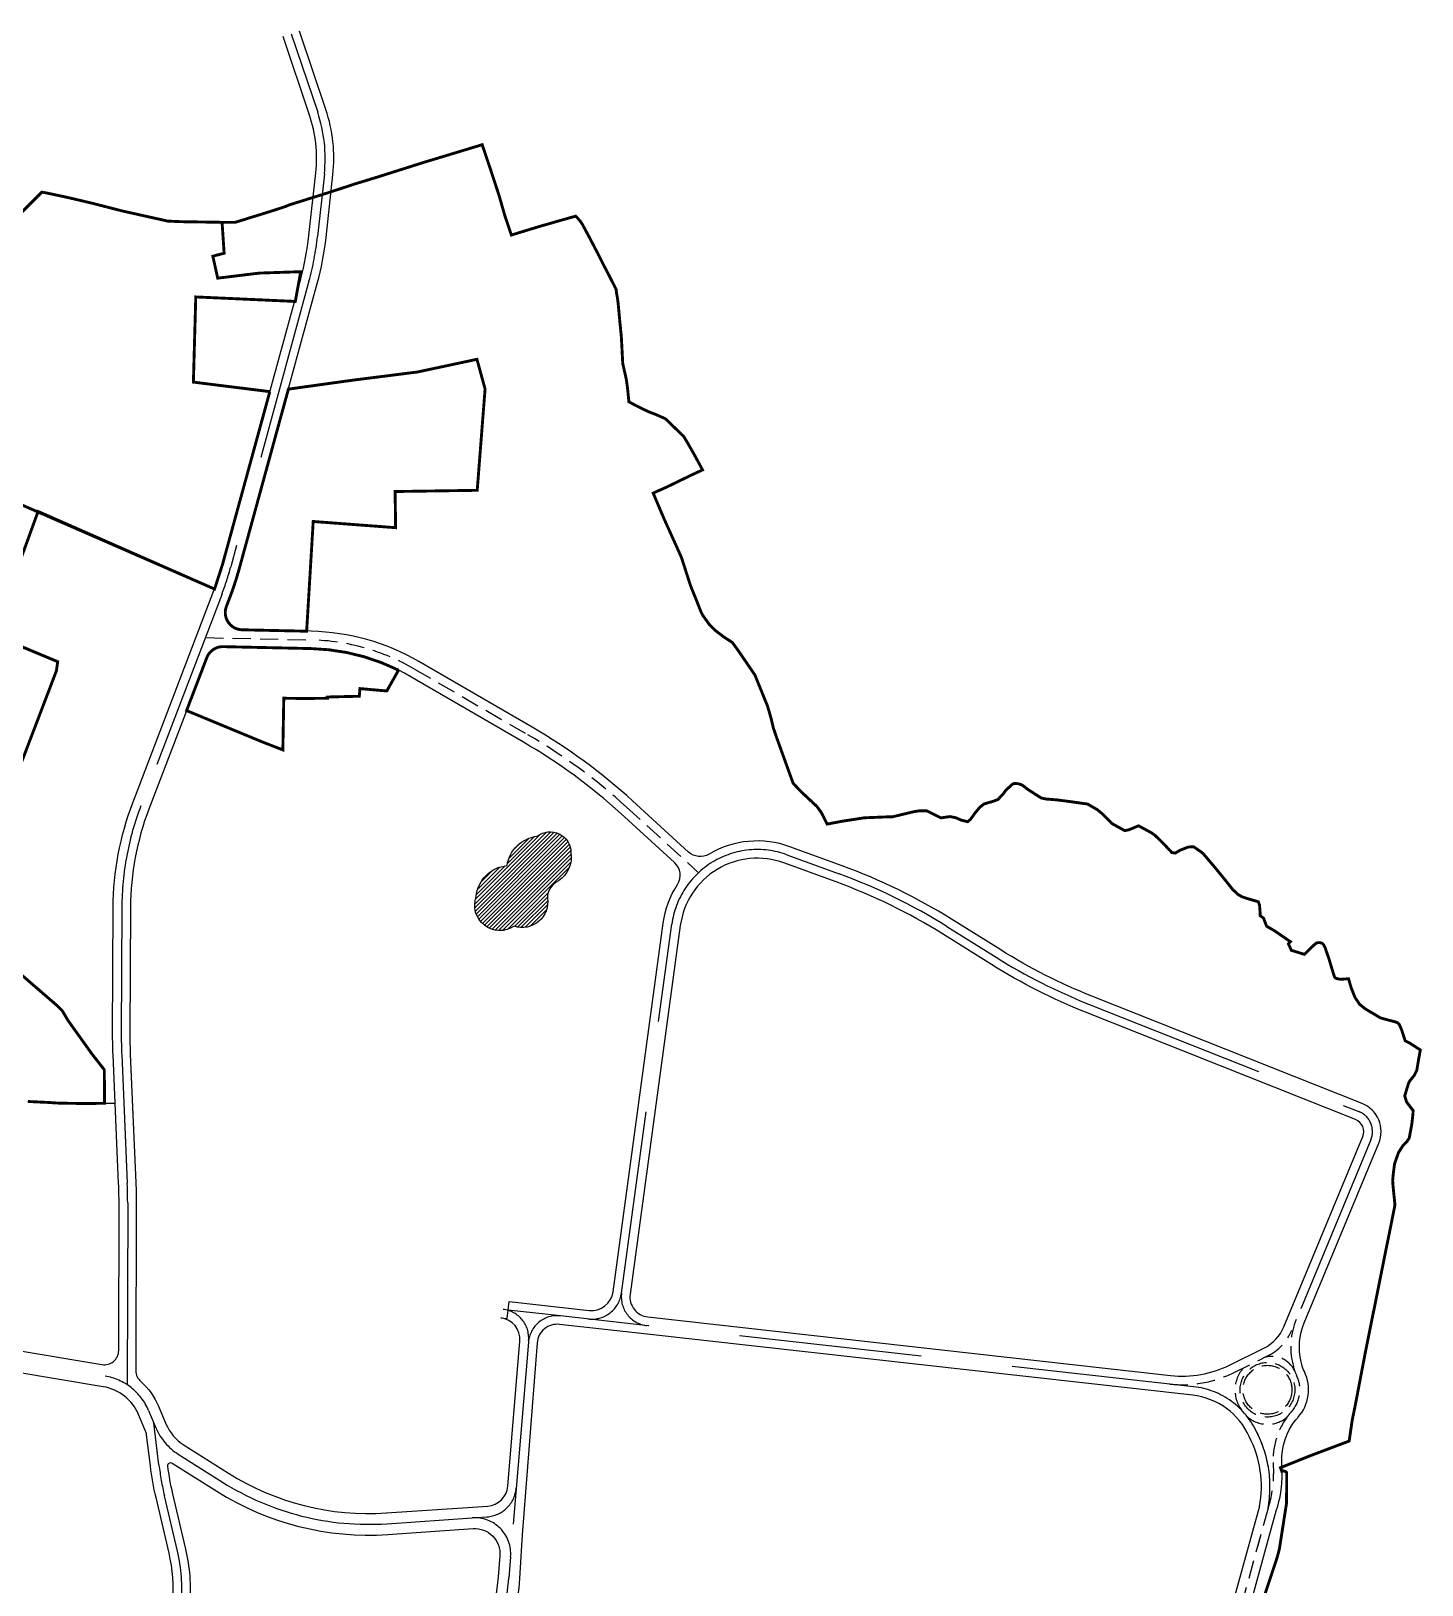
# Model space of a CAD drawing. Header units: millimetres. Extents: x -22696 to 333987, y -7117 to 2643871.
# Drawn here: x 332955 to 333922, y 2642791 to 2643871 of the extents above; entities that cross this region are included whole.
import ezdxf

# ---------------------------------------------------------------- set-up
doc = ezdxf.new("R2010")
doc.units = ezdxf.units.MM
doc.linetypes.add('DASHED', pattern=[19.049999999999997, 12.7, -6.35])
doc.layers.add('Boundary', color=8, linetype='Continuous', lineweight=50)
for name, color, linetype in [('l-retention pond', 8, 'Continuous'), ('Prop ROW', 8, 'Continuous'), ('Road Centerline', 8, 'DASHED'), ('ROW', 8, 'Continuous')]:
    doc.layers.add(name, color=color, linetype=linetype)

msp = doc.modelspace()

# ---------------------------------------------------------------- hatches: boundary and pattern name
at = {"layer": 'l-retention pond'}
h = msp.add_hatch(dxfattribs=at)
h.set_pattern_fill('ANSI31', color=8, scale=0.6)
h.set_pattern_definition([(45, (0, 0), (-1.347038418160373, 1.347038418160373), [])])
edge = h.paths.add_edge_path()
edge.add_arc((333280.8780824746, 2643263.582559638), 17.63521739242364, 159.9252997793816, 303.78109076205664, ccw=False)
edge.add_arc((333287.985911095, 2643267.470376213), 23.77046824708166, 95.46045918426728, 174.7733646345335, ccw=False)
edge.add_arc((333309.7244411875, 2643287.456916018), 24.2803907981379, 96.99200700291158, 171.2919102058819, ccw=False)
edge.add_arc((333315.6346116257, 2643300.022626698), 14.54781379136905, 0.41641873765979653, 127.54814848588481, ccw=False)
edge.add_arc((333310.0292405062, 2643297.238868978), 20.35889288696504, -55.36371098000501, 8.159402740496091, ccw=False)
edge.add_arc((333327.0326510025, 2643268.426226593), 13.22858988411478, 114.2447632395408, 179.2374510659333)
edge.add_arc((333296.0897524984, 2643265.995406776), 17.90625670555957, -107.57247551495078, 8.371128897695712, ccw=False)

# ---------------------------------------------------------------- linework, layer by layer
msp.add_lwpolyline([(333006.03, 2643125.972), (333013.3475321817, 2643126.115813497)])
at = {"layer": 'Boundary'}
for points in [[(333811.708, 2642782.452, 2, 2, 0), (333821.047, 2642810.496, 2, 2, 0), (333822.561, 2642816.274, 2, 2, 0), (333827.52, 2642848.078, 2, 2, 0), (333827.637, 2642869.25, 2, 2, 0), (333826.946, 2642869.956, 2, 2, 0), (333825.14, 2642870.511, 2, 2, 0), (333824.195, 2642870.182, 2, 2, 0), (333823.263, 2642872.666, 2, 2, 0), (333843.952, 2642880.98, 2, 2, 0), (333854.326, 2642884.886, 2, 2, 0), (333871.029, 2642891.19, 2, 2, 0), (333873.274, 2642906.396, 2, 2, 0), (333874.976, 2642914.472, 2, 2, 0), (333882.025, 2642951.457, 2, 2, 0), (333894.431, 2643013.269, 2, 2, 0), (333901.815, 2643049.89, 2, 2, 0), (333902.873, 2643055.234, 2, 2, 0), (333901.481, 2643069.093, 2, 2, 0), (333901.272, 2643072.252, 2, 2, 0), (333901.826, 2643078.028, 2, 2, 0), (333902.626, 2643083.981, 2, 2, 0), (333905.362, 2643091.787, 2, 2, 0), (333908.453, 2643096.534, 2, 2, 0), (333910.951, 2643099.025, 2, 2, 0), (333912.781, 2643101.734, 2, 2, 0), (333914.589, 2643111.41, 2, 2, 0), (333915.436, 2643119.231, 2, 2, 0), (333915.468, 2643120.957, 2, 2, 0), (333914.124, 2643122.652, 2, 2, 0), (333910.882, 2643126.936, 2, 2, 0), (333909.67, 2643131.154, 2, 2, 0), (333912.339, 2643139.913, 2, 2, 0), (333913.037, 2643141.297, 2, 2, 0), (333916.163, 2643145.147, 2, 2, 0), (333916.163, 2643145.147, 2, 2, 0), (333918.048, 2643148.936, 2, 2, 0), (333919.251, 2643156.095, 2, 2, 0), (333920.509, 2643163.015, 2, 2, 0), (333913.058, 2643167.799, 2, 2, 0), (333909.969, 2643169.363, 2, 2, 0), (333907.52, 2643176.928, 2, 2, 0), (333905.961, 2643180.6, 2, 2, 0), (333904.514, 2643181.991, 2, 2, 0), (333902.622, 2643182.658, 2, 2, 0), (333897.223, 2643184.049, 2, 2, 0), (333892.7, 2643185.334, 2, 2, 0), (333888.019, 2643188.118, 2, 2, 0), (333884.588, 2643190.158, 2, 2, 0), (333882.367, 2643191.458, 2, 2, 0), (333878.287, 2643194.722, 2, 2, 0), (333875.042, 2643199.615, 2, 2, 0), (333872.398, 2643206.243, 2, 2, 0), (333870.632, 2643212.475, 2, 2, 0), (333864.872, 2643212.089, 2, 2, 0), (333861.873, 2643212.749, 2, 2, 0), (333860.937, 2643213.656, 2, 2, 0), (333860.47, 2643214.811, 2, 2, 0), (333856.998, 2643226.296, 2, 2, 0), (333855.356, 2643231.062, 2, 2, 0), (333854.193, 2643234.365, 2, 2, 0), (333853.505, 2643235.739, 2, 2, 0), (333852.818, 2643236.637, 2, 2, 0), (333852.157, 2643237.192, 2, 2, 0), (333851.311, 2643237.456, 2, 2, 0), (333850.069, 2643237.615, 2, 2, 0), (333848.8, 2643237.535, 2, 2, 0), (333848.059, 2643237.113, 2, 2, 0), (333846.433, 2643235.77, 2, 2, 0), (333839.891, 2643229.445, 2, 2, 0), (333830.851, 2643232.243, 2, 2, 0), (333828.819, 2643236.759, 2, 2, 0), (333830.176, 2643238.251, 2, 2, 0), (333818.89, 2643245.995, 2, 2, 0), (333813.646, 2643249.016, 2, 2, 0), (333811.538, 2643254.546, 2, 2, 0), (333809.195, 2643256.331, 2, 2, 0), (333809.158, 2643258.449, 2, 2, 0), (333808.738, 2643263.694, 2, 2, 0), (333807.853, 2643266.032, 2, 2, 0), (333801.262, 2643267.914, 2, 2, 0), (333796.582, 2643269.451, 2, 2, 0), (333793.822, 2643271.043, 2, 2, 0), (333790.008, 2643274.613, 2, 2, 0), (333784.478, 2643281.606, 2, 2, 0), (333776.891, 2643290.842, 2, 2, 0), (333769.255, 2643299.821, 2, 2, 0), (333763.052, 2643304.126, 2, 2, 0), (333759.316, 2643304.071, 2, 2, 0), (333753.465, 2643301.768, 2, 2, 0), (333750.129, 2643299.829, 2, 2, 0), (333747.85, 2643300.141, 2, 2, 0), (333741.778, 2643306.615, 2, 2, 0), (333736.116, 2643312.111, 2, 2, 0), (333733.671, 2643313.866, 2, 2, 0), (333724.648, 2643318.785, 2, 2, 0), (333718.048, 2643316.015, 2, 2, 0), (333715.045, 2643315.421, 2, 2, 0), (333706.26, 2643320.283, 2, 2, 0), (333699.771, 2643326.898, 2, 2, 0), (333696.124, 2643329.875, 2, 2, 0), (333689.199, 2643333.921, 2, 2, 0), (333685.875, 2643334.342, 2, 2, 0), (333676.323, 2643335.699, 2, 2, 0), (333667.982, 2643336.765, 2, 2, 0), (333660.735, 2643337.359, 2, 2, 0), (333657.052, 2643338.071, 2, 2, 0), (333650.324, 2643342.373, 2, 2, 0), (333647.256, 2643344.387, 2, 2, 0), (333643.959, 2643346.996, 2, 2, 0), (333641.486, 2643347.957, 2, 2, 0), (333638.692, 2643348.278, 2, 2, 0), (333637.251, 2643347.875, 2, 2, 0), (333635.579, 2643346.348, 2, 2, 0), (333632.535, 2643343.651, 2, 2, 0), (333630.489, 2643340.847, 2, 2, 0), (333630.489, 2643340.847, 2, 2, 0), (333626.849, 2643336.992, 2, 2, 0), (333623.318, 2643335.72, 2, 2, 0), (333617.286, 2643333.965, 2, 2, 0), (333614.302, 2643331.602, 2, 2, 0), (333610.806, 2643327.43, 2, 2, 0), (333607.984, 2643323.364, 2, 2, 0), (333605.81, 2643321.591, 2, 2, 0), (333601.578, 2643322.66, 2, 2, 0), (333597.556, 2643324.407, 2, 2, 0), (333593.6, 2643325.181, 2, 2, 0), (333587.215, 2643324.287, 2, 2, 0), (333577.586, 2643329.155, 2, 2, 0), (333572.524, 2643329.241, 2, 2, 0), (333568.435, 2643328.571, 2, 2, 0), (333553.659, 2643325.039, 2, 2, 0), (333551.793, 2643325.052, 2, 2, 0), (333538.434, 2643324.511, 2, 2, 0), (333533.982, 2643324.326, 2, 2, 0), (333527.995, 2643323.383, 2, 2, 0), (333522.62, 2643322.57, 2, 2, 0), (333518.04, 2643321.822, 2, 2, 0), (333508.258, 2643319.973, 2, 2, 0), (333504.098, 2643328.074, 2, 2, 0), (333501.115, 2643332.182, 2, 2, 0), (333489.716, 2643342.865, 2, 2, 0), (333484.563, 2643348.362, 2, 2, 0), (333472.997, 2643380.396, 2, 2, 0), (333470.848, 2643386.694, 2, 2, 0), (333469.238, 2643393.526, 2, 2, 0), (333466.732, 2643402.143, 2, 2, 0), (333465.053, 2643406.207, 2, 2, 0), (333458.016, 2643423.558, 2, 2, 0), (333446.584, 2643440.31, 2, 2, 0), (333442.456, 2643446.058, 2, 2, 0), (333435.991, 2643450.319, 2, 2, 0), (333430.76, 2643454.332, 2, 2, 0), (333429.427, 2643455.488, 2, 2, 0), (333427.709, 2643457.226, 2, 2, 0), (333426.044, 2643459.091, 2, 2, 0), (333421.652, 2643465.202, 2, 2, 0), (333420.567, 2643467.443, 2, 2, 0), (333419.316, 2643470.546, 2, 2, 0), (333417.485, 2643475.244, 2, 2, 0), (333413.36, 2643485.395, 2, 2, 0), (333406.921, 2643505.365, 2, 2, 0), (333394.895, 2643532.055, 2, 2, 0), (333387.31, 2643549.975, 2, 2, 0), (333397.308, 2643554.478, 2, 2, 0), (333413.62, 2643562.396, 2, 2, 0), (333421.615, 2643566.131, 2, 2, 0), (333415.556, 2643577.293, 2, 2, 0), (333410.953, 2643585.344, 2, 2, 0), (333408.693, 2643589.057, 2, 2, 0), (333406.779, 2643591.075, 2, 2, 0), (333400.69, 2643596.952, 2, 2, 0), (333396.66, 2643601.007, 2, 2, 0), (333395.049, 2643602.031, 2, 2, 0), (333388.884, 2643604.725, 2, 2, 0), (333384.216, 2643606.485, 2, 2, 0), (333376.852, 2643610.028, 2, 2, 0), (333370.426, 2643613.43, 2, 2, 0), (333369.496, 2643622.706, 2, 2, 0), (333368.62, 2643629.088, 2, 2, 0), (333366.151, 2643640.075, 2, 2, 0), (333365.187, 2643658.407, 2, 2, 0), (333363.798, 2643672.754, 2, 2, 0), (333362.949, 2643681.796, 2, 2, 0), (333362.357, 2643686.327, 2, 2, 0), (333361.891, 2643688.57, 2, 2, 0), (333361.537, 2643691.53, 2, 2, 0), (333357.067, 2643700.412, 2, 2, 0), (333353.434, 2643707.398, 2, 2, 0), (333348.388, 2643717.335, 2, 2, 0), (333342.808, 2643727.99, 2, 2, 0), (333339.624, 2643733.913, 2, 2, 0), (333338.17, 2643736.623, 2, 2, 0), (333337.049, 2643738.415, 2, 2, 0), (333335.089, 2643740.726, 2, 2, 0), (333333.435, 2643742.467, 2, 2, 0), (333322.128, 2643739.283, 2, 2, 0), (333307.881, 2643735.185, 2, 2, 0), (333288.743, 2643729.338, 2, 2, 0), (333284.263, 2643742.617, 2, 2, 0), (333280.2, 2643756.787, 2, 2, 0), (333274.242, 2643774.983, 2, 2, 0), (333268.448, 2643792.125, 2, 2, 0), (333227.028, 2643779.57, 2, 2, 0), (333195.468, 2643769.568, 2, 2, 0), (333179.385, 2643764.663, 2, 2, 0), (333161.715, 2643758.847, 2, 2, 0), (333144.855, 2643753.564, 2, 2, 0), (333134.228, 2643750.228, 2, 2, 0), (333131.947, 2643749.226, 2, 2, 0), (333121.627, 2643745.864, 2, 2, 0), (333106.231, 2643741.102, 2, 2, 0), (333100.234, 2643739.221, 2, 2, 0), (333096.85, 2643738.201, 2, 2, 0), (333087.6694623281, 2643738.186411372, 2, 2, 0), (333089.1029995045, 2643716.693000155, 2, 2, 0), (333081.245, 2643714.649, 2, 2, 0), (333084.6362515999, 2643699.369321463, 2, 2, 0), (333113.614, 2643702.904, 2, 2, 0), (333142.3510005777, 2643703.86200013, 2, 2, 0), (333138.5549998494, 2643683.195000442, 2, 2, 0), (333069.39, 2643686.323, 2, 2, 0), (333069.39, 2643686.323, 2, 2, 0), (333067.739, 2643627.121, 2, 2, 0), (333121.0289971146, 2643620.479988523, 0, 0, 0)], [(333811.708, 2642782.452, 2, 2, 0), (333821.047, 2642810.496, 2, 2, 0), (333822.561, 2642816.274, 2, 2, 0), (333827.52, 2642848.078, 2, 2, 0), (333827.637, 2642869.25, 2, 2, 0), (333826.946, 2642869.956, 2, 2, 0), (333825.14, 2642870.511, 2, 2, 0), (333824.195, 2642870.182, 2, 2, 0), (333823.263, 2642872.666, 2, 2, 0), (333843.952, 2642880.98, 2, 2, 0), (333854.326, 2642884.886, 2, 2, 0), (333871.029, 2642891.19, 2, 2, 0), (333873.274, 2642906.396, 2, 2, 0), (333874.976, 2642914.472, 2, 2, 0), (333882.025, 2642951.457, 2, 2, 0), (333894.431, 2643013.269, 2, 2, 0), (333901.815, 2643049.89, 2, 2, 0), (333902.873, 2643055.234, 2, 2, 0), (333901.481, 2643069.093, 2, 2, 0), (333901.272, 2643072.252, 2, 2, 0), (333901.826, 2643078.028, 2, 2, 0), (333902.626, 2643083.981, 2, 2, 0), (333905.362, 2643091.787, 2, 2, 0), (333908.453, 2643096.534, 2, 2, 0), (333910.951, 2643099.025, 2, 2, 0), (333912.781, 2643101.734, 2, 2, 0), (333914.589, 2643111.41, 2, 2, 0), (333915.436, 2643119.231, 2, 2, 0), (333915.468, 2643120.957, 2, 2, 0), (333914.124, 2643122.652, 2, 2, 0), (333910.882, 2643126.936, 2, 2, 0), (333909.67, 2643131.154, 2, 2, 0), (333912.339, 2643139.913, 2, 2, 0), (333913.037, 2643141.297, 2, 2, 0), (333916.163, 2643145.147, 2, 2, 0), (333916.163, 2643145.147, 2, 2, 0), (333918.048, 2643148.936, 2, 2, 0), (333919.251, 2643156.095, 2, 2, 0), (333920.509, 2643163.015, 2, 2, 0), (333913.058, 2643167.799, 2, 2, 0), (333909.969, 2643169.363, 2, 2, 0), (333907.52, 2643176.928, 2, 2, 0), (333905.961, 2643180.6, 2, 2, 0), (333904.514, 2643181.991, 2, 2, 0), (333902.622, 2643182.658, 2, 2, 0), (333897.223, 2643184.049, 2, 2, 0), (333892.7, 2643185.334, 2, 2, 0), (333888.019, 2643188.118, 2, 2, 0), (333884.588, 2643190.158, 2, 2, 0), (333882.367, 2643191.458, 2, 2, 0), (333878.287, 2643194.722, 2, 2, 0), (333875.042, 2643199.615, 2, 2, 0), (333872.398, 2643206.243, 2, 2, 0), (333870.632, 2643212.475, 2, 2, 0), (333864.872, 2643212.089, 2, 2, 0), (333861.873, 2643212.749, 2, 2, 0), (333860.937, 2643213.656, 2, 2, 0), (333860.47, 2643214.811, 2, 2, 0), (333856.998, 2643226.296, 2, 2, 0), (333855.356, 2643231.062, 2, 2, 0), (333854.193, 2643234.365, 2, 2, 0), (333853.505, 2643235.739, 2, 2, 0), (333852.818, 2643236.637, 2, 2, 0), (333852.157, 2643237.192, 2, 2, 0), (333851.311, 2643237.456, 2, 2, 0), (333850.069, 2643237.615, 2, 2, 0), (333848.8, 2643237.535, 2, 2, 0), (333848.059, 2643237.113, 2, 2, 0), (333846.433, 2643235.77, 2, 2, 0), (333839.891, 2643229.445, 2, 2, 0), (333830.851, 2643232.243, 2, 2, 0), (333828.819, 2643236.759, 2, 2, 0), (333830.176, 2643238.251, 2, 2, 0), (333818.89, 2643245.995, 2, 2, 0), (333813.646, 2643249.016, 2, 2, 0), (333811.538, 2643254.546, 2, 2, 0), (333809.195, 2643256.331, 2, 2, 0), (333809.158, 2643258.449, 2, 2, 0), (333808.738, 2643263.694, 2, 2, 0), (333807.853, 2643266.032, 2, 2, 0), (333801.262, 2643267.914, 2, 2, 0), (333796.582, 2643269.451, 2, 2, 0), (333793.822, 2643271.043, 2, 2, 0), (333790.008, 2643274.613, 2, 2, 0), (333784.478, 2643281.606, 2, 2, 0), (333776.891, 2643290.842, 2, 2, 0), (333769.255, 2643299.821, 2, 2, 0), (333763.052, 2643304.126, 2, 2, 0), (333759.316, 2643304.071, 2, 2, 0), (333753.465, 2643301.768, 2, 2, 0), (333750.129, 2643299.829, 2, 2, 0), (333747.85, 2643300.141, 2, 2, 0), (333741.778, 2643306.615, 2, 2, 0), (333736.116, 2643312.111, 2, 2, 0), (333733.671, 2643313.866, 2, 2, 0), (333724.648, 2643318.785, 2, 2, 0), (333718.048, 2643316.015, 2, 2, 0), (333715.045, 2643315.421, 2, 2, 0), (333706.26, 2643320.283, 2, 2, 0), (333699.771, 2643326.898, 2, 2, 0), (333696.124, 2643329.875, 2, 2, 0), (333689.199, 2643333.921, 2, 2, 0), (333685.875, 2643334.342, 2, 2, 0), (333676.323, 2643335.699, 2, 2, 0), (333667.982, 2643336.765, 2, 2, 0), (333660.735, 2643337.359, 2, 2, 0), (333657.052, 2643338.071, 2, 2, 0), (333650.324, 2643342.373, 2, 2, 0), (333647.256, 2643344.387, 2, 2, 0), (333643.959, 2643346.996, 2, 2, 0), (333641.486, 2643347.957, 2, 2, 0), (333638.692, 2643348.278, 2, 2, 0), (333637.251, 2643347.875, 2, 2, 0), (333635.579, 2643346.348, 2, 2, 0), (333632.535, 2643343.651, 2, 2, 0), (333630.489, 2643340.847, 2, 2, 0), (333630.489, 2643340.847, 2, 2, 0), (333626.849, 2643336.992, 2, 2, 0), (333623.318, 2643335.72, 2, 2, 0), (333617.286, 2643333.965, 2, 2, 0), (333614.302, 2643331.602, 2, 2, 0), (333610.806, 2643327.43, 2, 2, 0), (333607.984, 2643323.364, 2, 2, 0), (333605.81, 2643321.591, 2, 2, 0), (333601.578, 2643322.66, 2, 2, 0), (333597.556, 2643324.407, 2, 2, 0), (333593.6, 2643325.181, 2, 2, 0), (333587.215, 2643324.287, 2, 2, 0), (333577.586, 2643329.155, 2, 2, 0), (333572.524, 2643329.241, 2, 2, 0), (333568.435, 2643328.571, 2, 2, 0), (333553.659, 2643325.039, 2, 2, 0), (333551.793, 2643325.052, 2, 2, 0), (333538.434, 2643324.511, 2, 2, 0), (333533.982, 2643324.326, 2, 2, 0), (333527.995, 2643323.383, 2, 2, 0), (333522.62, 2643322.57, 2, 2, 0), (333518.04, 2643321.822, 2, 2, 0), (333508.258, 2643319.973, 2, 2, 0), (333504.098, 2643328.074, 2, 2, 0), (333501.115, 2643332.182, 2, 2, 0), (333489.716, 2643342.865, 2, 2, 0), (333484.563, 2643348.362, 2, 2, 0), (333472.997, 2643380.396, 2, 2, 0), (333470.848, 2643386.694, 2, 2, 0), (333469.238, 2643393.526, 2, 2, 0), (333466.732, 2643402.143, 2, 2, 0), (333465.053, 2643406.207, 2, 2, 0), (333458.016, 2643423.558, 2, 2, 0), (333446.584, 2643440.31, 2, 2, 0), (333442.456, 2643446.058, 2, 2, 0), (333435.991, 2643450.319, 2, 2, 0), (333430.76, 2643454.332, 2, 2, 0), (333429.427, 2643455.488, 2, 2, 0), (333427.709, 2643457.226, 2, 2, 0), (333426.044, 2643459.091, 2, 2, 0), (333421.652, 2643465.202, 2, 2, 0), (333420.567, 2643467.443, 2, 2, 0), (333419.316, 2643470.546, 2, 2, 0), (333417.485, 2643475.244, 2, 2, 0), (333413.36, 2643485.395, 2, 2, 0), (333406.921, 2643505.365, 2, 2, 0), (333394.895, 2643532.055, 2, 2, 0), (333387.31, 2643549.975, 2, 2, 0), (333397.308, 2643554.478, 2, 2, 0), (333413.62, 2643562.396, 2, 2, 0), (333421.615, 2643566.131, 2, 2, 0), (333415.556, 2643577.293, 2, 2, 0), (333410.953, 2643585.344, 2, 2, 0), (333408.693, 2643589.057, 2, 2, 0), (333406.779, 2643591.075, 2, 2, 0), (333400.69, 2643596.952, 2, 2, 0), (333396.66, 2643601.007, 2, 2, 0), (333395.049, 2643602.031, 2, 2, 0), (333388.884, 2643604.725, 2, 2, 0), (333384.216, 2643606.485, 2, 2, 0), (333376.852, 2643610.028, 2, 2, 0), (333370.426, 2643613.43, 2, 2, 0), (333369.496, 2643622.706, 2, 2, 0), (333368.62, 2643629.088, 2, 2, 0), (333366.151, 2643640.075, 2, 2, 0), (333365.187, 2643658.407, 2, 2, 0), (333363.798, 2643672.754, 2, 2, 0), (333362.949, 2643681.796, 2, 2, 0), (333362.357, 2643686.327, 2, 2, 0), (333361.891, 2643688.57, 2, 2, 0), (333361.537, 2643691.53, 2, 2, 0), (333357.067, 2643700.412, 2, 2, 0), (333353.434, 2643707.398, 2, 2, 0), (333348.388, 2643717.335, 2, 2, 0), (333342.808, 2643727.99, 2, 2, 0), (333339.624, 2643733.913, 2, 2, 0), (333338.17, 2643736.623, 2, 2, 0), (333337.049, 2643738.415, 2, 2, 0), (333335.089, 2643740.726, 2, 2, 0), (333333.435, 2643742.467, 2, 2, 0), (333322.128, 2643739.283, 2, 2, 0), (333307.881, 2643735.185, 2, 2, 0), (333288.743, 2643729.338, 2, 2, 0), (333284.263, 2643742.617, 2, 2, 0), (333280.2, 2643756.787, 2, 2, 0), (333274.242, 2643774.983, 2, 2, 0), (333268.448, 2643792.125, 2, 2, 0), (333227.028, 2643779.57, 2, 2, 0), (333195.468, 2643769.568, 2, 2, 0), (333179.385, 2643764.663, 2, 2, 0), (333161.715, 2643758.847, 2, 2, 0), (333144.855, 2643753.564, 2, 2, 0), (333134.228, 2643750.228, 2, 2, 0), (333131.947, 2643749.226, 2, 2, 0), (333121.627, 2643745.864, 2, 2, 0), (333106.231, 2643741.102, 2, 2, 0), (333100.234, 2643739.221, 2, 2, 0), (333096.85, 2643738.201, 2, 2, 0), (333087.6694623281, 2643738.186411372, 2, 2, 0), (333089.1029995045, 2643716.693000155, 2, 2, 0), (333081.245, 2643714.649, 2, 2, 0), (333084.6362515999, 2643699.369321463, 2, 2, 0), (333113.614, 2643702.904, 2, 2, 0), (333142.3510005777, 2643703.86200013, 2, 2, 0), (333138.5549998494, 2643683.195000442, 2, 2, 0), (333069.39, 2643686.323, 2, 2, 0), (333069.39, 2643686.323, 2, 2, 0), (333067.739, 2643627.121, 2, 2, 0), (333121.0289971146, 2643620.479988523, 0, 0, 0)], [(333120.8522365284, 2643620.502016467, 2, 2, 0), (333087.9395171489, 2643500.294971745, 2, 2, 0), (333082.4403855681, 2643483.318397311, 2, 2, 0), (332874.474, 2643574.075, 2, 2, 0)], [(333120.8522365284, 2643620.502016467, 2, 2, 0), (333087.9395171489, 2643500.294971745, 2, 2, 0), (333082.4403855681, 2643483.318397311, 2, 2, 0), (332959.801, 2643537.228, 2, 2, 0), (332928.574, 2643451.464, 2, 2, 0), (332973.428, 2643432.833, 2, 2, 0), (332972.514, 2643426.458, 2, 2, 0), (332936.81, 2643332.851, 2, 2, 0)], [(332840.4432111881, 2643488.675626507, 2, 2, 0), (332973.428, 2643432.833, 2, 2, 0), (332972.514, 2643426.458, 2, 2, 0), (332936.81, 2643332.851, 2, 2, 0)], [(332945.266, 2643217.792, 2, 2, 0), (332955.922, 2643208.569, 2, 2, 0), (332967.979, 2643198.174, 2, 2, 0), (332972.954, 2643193.854, 2, 2, 0), (332976.59, 2643190.297, 2, 2, 0), (332980.459, 2643183.674, 2, 2, 0), (332997.225, 2643160.201, 2, 2, 0), (333005.806, 2643149.25, 2, 2, 0), (333006.03, 2643125.972, 2, 2, 0), (332994.378, 2643125.743, 2, 2, 0), (332975.55, 2643126.011, 2, 2, 0), (332972.722, 2643126.128, 2, 2, 0), (332966.05, 2643126.559, 2, 2, 0), (332961.613, 2643126.768, 2, 2, 0), (332954.471, 2643127.096, 2, 2, 0), (332952.642, 2643127.256, 2, 2, 0)], [(332945.266, 2643217.792, 2, 2, 0), (332955.922, 2643208.569, 2, 2, 0), (332967.979, 2643198.174, 2, 2, 0), (332972.954, 2643193.854, 2, 2, 0), (332976.59, 2643190.297, 2, 2, 0), (332980.459, 2643183.674, 2, 2, 0), (332997.225, 2643160.201, 2, 2, 0), (333005.806, 2643149.25, 2, 2, 0), (333006.03, 2643125.972, 2, 2, 0), (332994.378, 2643125.743, 2, 2, 0), (332975.55, 2643126.011, 2, 2, 0), (332972.722, 2643126.128, 2, 2, 0), (332966.05, 2643126.559, 2, 2, 0), (332961.613, 2643126.768, 2, 2, 0), (332954.471, 2643127.096, 2, 2, 0), (332952.642, 2643127.256, 2, 2, 0)]]:
    msp.add_lwpolyline(points, format="xyseb", dxfattribs=at)
at = {"layer": 'Boundary', "color": 32, "const_width": 2}
msp.add_lwpolyline([(333087.6694623281, 2643738.186411372), (333059.506, 2643738.612), (333049.939, 2643739.015), (333018.365, 2643746.059), (332998.448, 2643751.18), (332985.704, 2643754.206), (332979.347, 2643755.663), (332974.446, 2643756.718), (332966.395, 2643758.438), (332962.433, 2643759.162), (332775.974, 2643572.904)], dxfattribs=at)
at = {"layer": 'Boundary', "color": 32}
msp.add_lwpolyline([(333146.4491156172, 2643454.013589856, 2, 2, 0), (333151.016, 2643530.267, 2, 2, 0), (333208.297, 2643525.957, 2, 2, 0), (333207.9270496828, 2643551.08776963, 2, 2, 0), (333265.004, 2643551.928, 2, 2, 0), (333270.467, 2643622.335, 2, 2, 0), (333264.82, 2643642.984, 2, 2, 0), (333223.480000447, 2643634.159999751, 2, 2, 0), (333178.03, 2643628.408, 2, 2, 0), (333133.7731966722, 2643622.252521553, 2, 2, 0), (333099.5135247958, 2643497.126005511, 2, 2, -0.02452378493299196), (333093.231910028, 2643477.93231816, 2, 2, 0), (333090.6870379755, 2643471.278982342, 2, 2, 0.518779268097661), (333101.6324594964, 2643454.994812321, 2, 2, 0)], format="xyseb", close=True, dxfattribs=at)
at = {"layer": 'Boundary', "color": 32, "elevation": 47.572}
msp.add_lwpolyline([(333210.2907152121, 2643426.935451221, 2, 2, 0), (333202.1619996111, 2643412.466999625, 2, 2, 0), (333183.504059462, 2643414.142958901, 2, 2, 0), (333183.0570000435, 2643408.819000295, 2, 2, 0), (333160.927428874, 2643408.286034936, 2, 2, 0), (333160.983, 2643407.43, 2, 2, 0), (333144.959, 2643407.236, 2, 2, 0), (333130.566, 2643407.434, 2, 2, 0), (333129.908, 2643371.522, 2, 2, 0), (333116.036, 2643376.901, 2, 2, 0), (333062.984978486, 2643398.854474996, 2, 2, 0), (333077.0282785555, 2643435.569401893, 2, 2, -0.3168470508570121), (333088.4990337142, 2643443.279481696, 2, 2, 0), (333149.3577173986, 2643441.947032723, 2, 2, -0.1102743566787697)], format="xyseb", close=True, dxfattribs=at)
at = {"layer": 'l-retention pond', "color": 8}
msp.add_lwpolyline([(333290.6836396218, 2643248.924730961, -0.7255815884649242), (333264.3142766943, 2643269.635759663, -0.3605787492103048), (333285.723942111, 2643291.132976599, -0.3360510324841228), (333306.7687678987, 2643311.556737029, -0.6196139432272757), (333330.182041196, 2643300.128357504, -0.2844948262232486), (333321.600522156, 2643280.488049279, 0.2914388039536417), (333313.8052326859, 2643268.602280561, -0.4446710826929753), (333313.8052326859, 2643268.602280561, -0.5539874153695448), (333290.6836396218, 2643248.924730961, 1.872824564161231)], format="xyb", close=True, dxfattribs=at)
at = {"layer": 'Prop ROW'}
for p, q in [((333285.9020859239, 2642976.304330527, 37.55396565300593), (333287.2386462707, 2642988.229665192, 37.55396565300593)), ((333281.3854523816, 2642976.81054303), (333285.9020859224, 2642976.304330515, 37.55396565300593))]:
    msp.add_line(p, q, dxfattribs=at)
at = {"layer": 'Road Centerline', "ltscale": 10}
msp.add_line((333322.7868397478, 2642978.207950139), (333286.5703660949, 2642982.266997838, 37.55396565300593), dxfattribs=at)
at = {"layer": 'Road Centerline'}
msp.add_line((333806.9901701011, 2642896.88199313), (333810.3729668179, 2642889.363256321), dxfattribs=at)
at = {"layer": 'Road Centerline', "ltscale": 10}
for points in [[(333135.7645931933, 2643869.172344703), (333154.1217312286, 2643814.627382596, -0.1087702675533953), (333158.7547011034, 2643771.878318379), (333154.0035112381, 2643728.355157237, -0.03964985936554069), (333148.0847840855, 2643697.243040428), (333093.7265209724, 2643498.710488628, -0.02452378492595912), (333087.627865858, 2643480.075840714), (333031.2086717106, 2643332.573004596, 0.0904425452126751), (333018.0122028175, 2643262.029723962), (333017.6134170881, 2643174.141174471, 0.01197832082354041), (333017.8924753396, 2643159.771961048), (333021.7715721376, 2643070.393580857, -0.01143007817341219), (333022.0528939011, 2643056.68216446), (333021.7565653243, 2642930.300164809)], [(333814.6688678928, 2642844.580676921, 0.1650488723493379), (333806.9901701011, 2642896.88199313, 0.2651270895636669), (333762.9447623685, 2642928.974813546), (333382.9174097205, 2642971.468433472, -0.4212629981443995), (333365.3228556245, 2642994.043560136), (333400.2313454564, 2643250.354760338, -0.4785409715449727), (333480.2507499466, 2643298.622178558), (333516.577914722, 2643285.365825384, -0.05226731361938193), (333591.5169333617, 2643248.764175069), (333625.7223591048, 2643227.37720475, 0.04509838908877246), (333689.9692146336, 2643194.851519497), (333877.7617492576, 2643120.169429346, -0.4186383258078821), (333886.0717922254, 2643100.478556658), (333831.1830782227, 2642968.299304652)], [(333342.1795551084, 2642976.03446527, 0.4072739679519928), (333365.3264367002, 2642994.069853734)], [(333383.8382137896, 2642971.365471672), (333322.7868397478, 2642978.207950139, 0.4225699859283368), (333300.6283643551, 2642959.993786079), (333288.190864442, 2642810.787576855)], [(332821.169562172, 2642967.397961679), (333006.3439031873, 2642936.359762537, -0.2565833824560765), (333036.572954494, 2642912.489170187), (333041.7147483508, 2642900.329837659, 0.1531928178426934), (333057.2177083323, 2642882.075956852), (333088.0674915208, 2642862.618957066, 0.1590228136117234), (333202.3582320586, 2642833.766162268), (333261.5755719547, 2642837.806336135, -0.4592512971463469), (333288.1908644421, 2642810.787576856), (333286.9750286364, 2642796.201827883, -0.1120184207669529), (333257.6219875513, 2642703.377716444)], [(333053.7276910032, 2642700.350867773), (333059.4703686514, 2642778.56806639, 0.0760369507512067), (333056.6249183646, 2642814.744267446), (333047.6044081088, 2642853.222087166, -0.02717673809304743), (333043.8018381112, 2642874.612062918), (333040.2301659803, 2642903.840583366)], [(333261.5755719547, 2642837.806336135), (333271.7517741972, 2642838.500619708, 0.3705658537981186), (333292.1782414083, 2642858.622061767)]]:
    msp.add_lwpolyline(points, format="xyb", dxfattribs=at)
at = {"layer": 'Road Centerline'}
for points in [[(333075.9539996217, 2643449.555582411), (333149.4890508078, 2643447.945595179, -0.1266206357994572), (333221.4774898478, 2643427.72805589), (333300.1380839963, 2643382.093518711, -0.05340438771623048), (333368.8646222905, 2643331.73096034), (333418.8235351243, 2643286.19574419)], [(333834.2625138994, 2642975.714991315, 0.1582783255886447), (333831.8056869337, 2642944.930865047), (333832.2403333166, 2642943.109952097, 0.05600153785935064), (333834.5135292468, 2642936.808244158, -0.3077600751885918), (333830.9960309665, 2642911.672372781, 0.01281808617479739), (333829.9929540062, 2642910.506599506), (333829.4344839156, 2642909.82285258, 0.1822367122709628), (333818.1916185842, 2642876.386618055), (333818.4770278324, 2642868.49400206, -0.08789646805606356), (333814.6688678903, 2642844.58067691), (333807.3080071611, 2642817.761163082)], [(333746.2838805315, 2642930.837787814, 0.1434441734964856), (333790.5846140636, 2642938.606133196), (333814.3517482403, 2642950.338180745, 0.181626086133473), (333831.1833581405, 2642968.299978711)], [(333814.6688678928, 2642844.580676921), (333795.3518508478, 2642774.198553856, 0.1169080889194384)]]:
    msp.add_lwpolyline(points, format="xyb", dxfattribs=at)
for radius in [19, 17]:
    msp.add_circle((333814.2703357129, 2642926.827009792), radius, dxfattribs=at)
at = {"layer": 'Road Centerline', "ltscale": 10}
msp.add_arc((333280.7920353527, 2642962.789396678), 20, 355.2349666797186, 83.60512569778253, dxfattribs=at)
at = {"layer": 'Road Centerline'}
for centre, radius, start, end in [((333814.8283458631, 2642926.610002929), 23.12898724580589, 137.9843395900675, 219.2822389385921), ((333817.2546242824, 2642932.412939056), 17.61414754948351, 25.13806924663121, 106.4987970153248), ((333814.2736881048, 2642924.134639354), 21.27238839605563, 228.2051938160272, 309.5336805218358)]:
    msp.add_arc(centre, radius, start, end, dxfattribs=at)
at = {"layer": 'ROW'}
for points in [[(333801.1378825589, 2642772.610524562), (333820.4040291967, 2642842.807299792, 0.08741873621313032), (333824.4750968237, 2642868.655850771), (333824.1876994537, 2642876.603445649, -0.1822367122712719), (333834.0814210615, 2642906.027332173), (333834.639891045, 2642906.711078968, -0.01281808617475816), (333835.4423526151, 2642907.643697589, 0.3077600751913303), (333839.894934823, 2642939.461633315, -0.05600153785966647), (333838.0763784029, 2642944.50299831), (333837.6417316858, 2642946.323912659, -0.1582783255896574), (333839.8037394156, 2642973.413943775), (333891.6130177419, 2643098.17750912, 0.4186383258059048), (333879.978957587, 2643125.744730883), (333692.1864229618, 2643200.426821034, -0.04509838908865765), (333628.9032702659, 2643232.464621008), (333594.6978445228, 2643253.851591327, 0.05226731361934013), (333518.6347406035, 2643291.002266397), (333482.3075758282, 2643304.258619571, 0.2243928282333615), (333426.1440279239, 2643299.101165193, -0.3292134805873462), (333411.962586176, 2643300.56748422), (333372.9063913358, 2643336.165382849, 0.05340438771610678), (333303.1489549672, 2643387.283379595), (333224.4883608186, 2643432.917916774, 0.1266206357995394), (333149.6203842169, 2643453.944157634), (333101.632459497, 2643454.994812321, -0.5187792680900741), (333090.6870379755, 2643471.278982342), (333093.231910028, 2643477.93231816, 0.02452378492626461), (333099.5135247958, 2643497.126005511), (333153.871787909, 2643695.658557311, 0.03964985936546063), (333159.9680768762, 2643727.704037625), (333164.7192667415, 2643771.227198766, 0.1087702675540466), (333159.8083186742, 2643816.541206836), (333141.4511806389, 2643871.086168943)], [(332822.4093869595, 2642974.794774135), (333004.1594431888, 2642944.330540222, 0.4630230704559403), (333015.8125154174, 2642954.169509837), (333016.052910394, 2643056.696232655, 0.01143007817343587), (333015.7772150657, 2643070.133420723), (333011.8981182677, 2643159.511800915, -0.01197832082345658), (333011.6134788512, 2643174.168398606), (333012.0122645806, 2643262.056948096, -0.09044254521314465), (333025.6046275406, 2643334.71652715), (333082.023821688, 2643482.219363268, 0.02452378492564266), (333087.9395171489, 2643500.294971745), (333142.2977802621, 2643698.827523544, 0.03964985936560528), (333148.0389456001, 2643729.00627685), (333152.7901354654, 2643772.529437991, 0.108770267553904), (333148.435143783, 2643812.713558355), (333130.0780057478, 2643867.258520462)], [(332822.4093869595, 2642974.794774135), (333004.1594431888, 2642944.330540222, 0.4630230704559403), (333015.8125154174, 2642954.169509837), (333016.052910394, 2643056.696232655, 0.01143007817343587), (333015.7772150657, 2643070.133420723), (333011.8981182677, 2643159.511800915, -0.01197832082345658), (333011.6134788512, 2643174.168398606), (333012.0122645806, 2643262.056948096, -0.09044254521314465), (333025.6046275406, 2643334.71652715), (333082.023821688, 2643482.219363268, 0.02452378492564266), (333087.9395171489, 2643500.294971745), (333142.2977802621, 2643698.827523544, 0.03964985936560528), (333148.0389456001, 2643729.00627685), (333152.7901354654, 2643772.529437991, 0.108770267553904), (333148.435143783, 2643812.713558355), (333130.0780057478, 2643867.258520462)], [(333359.3813221327, 2642994.879552925), (333394.2862308889, 2643251.164459528, -0.1093425512835555), (333404.1527564128, 2643277.929166536, 0.3657913082203157), (333402.1399787472, 2643293.283720647), (333364.8228532453, 2643327.296537831, 0.05340438771617246), (333297.1272130255, 2643376.903657827), (333218.466618877, 2643422.538195006, 0.1266206357994417), (333149.3577173986, 2643441.947032723), (333088.4990337142, 2643443.279481696, 0.3168470508086225), (333077.0282785558, 2643435.569401894), (333036.8127158806, 2643330.429482042, 0.09044254521278096), (333024.0121410544, 2643262.002499827), (333023.613355325, 2643174.113950336, 0.01197832082362766), (333023.8868324115, 2643160.032121181), (333027.7659292095, 2643070.653740991, -0.01143007817338944), (333028.0528774083, 2643056.668096266), (333027.7794299475, 2642940.04511574, 0.2157715072779952), (333031.1623768531, 2642932.524003265, -0.1123809332175328), (333043.4807264016, 2642915.410246576), (333048.6225202584, 2642903.250914049, 0.1531928178437829), (333061.2186752431, 2642888.419635893), (333092.0684584317, 2642868.962636108, 0.159022813611844), (333201.8477223692, 2642841.24876742), (333272.3265210172, 2642846.057267785)], [(333359.3813221327, 2642994.879552925), (333394.2862308889, 2643251.164459528, -0.1093425512835555), (333404.1527564128, 2643277.929166536, 0.3657913082203157), (333402.1399787472, 2643293.283720647), (333364.8228532453, 2643327.296537831, 0.05340438771617246), (333297.1272130255, 2643376.903657827), (333218.466618877, 2643422.538195006, 0.1266206357994417), (333149.3577173986, 2643441.947032723), (333088.4990337142, 2643443.279481696, 0.3168470508086225), (333077.0282785558, 2643435.569401894), (333036.8127158806, 2643330.429482042, 0.09044254521278096), (333024.0121410544, 2643262.002499827), (333023.613355325, 2643174.113950336, 0.01197832082362766), (333023.8868324115, 2643160.032121181), (333027.7659292095, 2643070.653740991, -0.01143007817338944), (333028.0528774083, 2643056.668096266), (333027.7794299475, 2642940.04511574, 0.2157715072779952), (333031.1623768531, 2642932.524003265, -0.1123809332175328), (333043.4807264016, 2642915.410246576), (333048.6225202584, 2642903.250914049, 0.1531928178437829), (333061.2186752431, 2642888.419635893), (333092.0684584317, 2642868.962636108, 0.159022813611844), (333201.8477223692, 2642841.24876742), (333272.3265210172, 2642846.057267785)], [(333825.6418527064, 2642970.600352191), (333880.5305667089, 2643102.779604197, 0.418638325810869), (333875.5445409282, 2643114.59412781), (333687.7520063054, 2643189.27621796, -0.04509838908873103), (333622.5414479437, 2643222.289788492), (333588.3360222005, 2643243.676758811, 0.05226731361940246), (333514.5210888404, 2643279.729384372), (333478.1939240651, 2643292.985737545, 0.478540971545212), (333406.1764600239, 2643249.545061147), (333371.267970192, 2642993.233860945, 0.4212629981397272), (333383.5841580591, 2642977.43127228), (333746.9506288701, 2642936.800626622, 0.1434441734965381), (333787.9288073873, 2642943.9863461), (333811.695941564, 2642955.71839365, 0.1816260861329529), (333825.6421326241, 2642970.60102625)], [(333825.6418527064, 2642970.600352191), (333880.5305667089, 2643102.779604197, 0.418638325810869), (333875.5445409282, 2643114.59412781), (333687.7520063054, 2643189.27621796, -0.04509838908873103), (333622.5414479437, 2643222.289788492), (333588.3360222005, 2643243.676758811, 0.05226731361940246), (333514.5210888404, 2643279.729384372), (333478.1939240651, 2643292.985737545, 0.478540971545212), (333406.1764600239, 2643249.545061147), (333371.267970192, 2642993.233860945, 0.4212629981397272), (333383.5841580591, 2642977.43127228), (333746.9506288701, 2642936.800626622, 0.1434441734965381), (333787.9288073873, 2642943.9863461), (333811.695941564, 2642955.71839365, 0.1816260861329529), (333825.6421326241, 2642970.60102625)], [(333287.2386462699, 2642988.229665185), (333342.8478352831, 2642981.997132593, 0.4072739679484416), (333359.3813221327, 2642994.879552925)], [(333383.1699336172, 2642965.402804349), (333322.1185595754, 2642972.245282816, 0.4225699859301763), (333306.6076268006, 2642959.495367974), (333296.1819586032, 2642826.100954189)], [(333808.7672864759, 2642845.662960054, 0.1655606782308452), (333801.57937998, 2642894.284252507, 0.2659406756141249), (333762.27801403, 2642923.011974738), (333383.1706777909, 2642965.402720944)], [(333808.7672864759, 2642845.662960054, 0.1655606782308452), (333801.57937998, 2642894.284252507, 0.2659406756141249), (333762.27801403, 2642923.011974738), (333383.1706777909, 2642965.402720944)], [(332889.4448920385, 2642717.087624156), (333040.9819160769, 2642752.476850957, 0.3280867385569588), (333052.5304101161, 2642765.985478252), (333053.4864748912, 2642779.007401645, 0.07603695075088594), (333050.7832971187, 2642813.374792648), (333041.762786863, 2642851.852612369, -0.02717673809316112), (333037.8461397655, 2642873.884287394), (333035.2083391908, 2642895.470537533, 0.06972973203258497), (333034.4925378246, 2642898.152346845), (333029.6651825865, 2642909.568093797, 0.25658338245539), (333005.1040783998, 2642928.962950082), (332819.9297373844, 2642960.001149224, 0.020417781575871)], [(333272.3265210172, 2642846.057267785, 0.3705658538272171), (333286.2536577524, 2642859.776432824), (333294.6629080657, 2642960.657829439)], [(333065.4542624116, 2642778.128731134, 0.07603695075149691), (333062.4665396104, 2642816.113742243), (333053.4460293546, 2642854.591561963, -0.02534349253556491), (333049.9351416265, 2642873.929361728, -0.6347811647791876), (333052.9854679356, 2642875.878142312), (333084.0665246099, 2642856.275278025, 0.1590228136116119), (333202.868741748, 2642826.283557117), (333262.0860816441, 2642830.323730983, -0.4592512971393259), (333280.7167863852, 2642811.410599488), (333279.5009505795, 2642796.824850515, -0.1120184207673022), (333251.1485813496, 2642707.16519742)], [(333062.9533993391, 2642744.066136011), (333065.4542624116, 2642778.128731134, 0.07603695075149691), (333062.4665396104, 2642816.113742243), (333053.4460293546, 2642854.591561963, -0.02534349253556491), (333049.9351416265, 2642873.929361728, -0.6347811647791876), (333052.9854679356, 2642875.878142312), (333084.0665246099, 2642856.275278025, 0.1590228136116119), (333202.868741748, 2642826.283557117), (333262.0860816441, 2642830.323730983, -0.4592512971393259), (333280.7167863852, 2642811.410599488), (333279.5009505795, 2642796.824850515, -0.1120184207673022), (333251.1485813496, 2642707.16519742), (333238.8632958889, 2642686.167694441, 0.1201765198047314), (333224.2883789834, 2642637.357078041), (333222.9058246363, 2642610.254258858, -0.03993737020809215), (333218.9013515316, 2642579.813720325), (333211.0321430296, 2642543.007861902, -0.2951714214751978), (333184.5566709165, 2642516.494016326), (333172.5072487647, 2642513.899556745, 0.2480480924457405), (333137.071647123, 2642484.151663989), (333136.185904677, 2642481.973064933)], [(333296.1819586032, 2642826.100954189), (333294.4491066933, 2642795.578805251, -0.1120184207671333), (333264.095393753, 2642699.590235467)], [(333296.1819586032, 2642826.100954189), (333294.4491066933, 2642795.578805251, -0.1120184207671333), (333264.095393753, 2642699.590235467)]]:
    msp.add_lwpolyline(points, format="xyb", dxfattribs=at)
msp.add_lwpolyline([(333789.5658191366, 2642775.786583149), (333808.8828361817, 2642846.168706215)], dxfattribs=at)
msp.add_lwpolyline([(333789.5658191366, 2642775.786583149), (333808.8828361817, 2642846.168706215)], dxfattribs=at)
msp.add_arc((333279.7147519519, 2642961.903874703), 15, 355.2349666797186, 83.60512572429695, dxfattribs=at)

doc.saveas('drawing.dxf')
